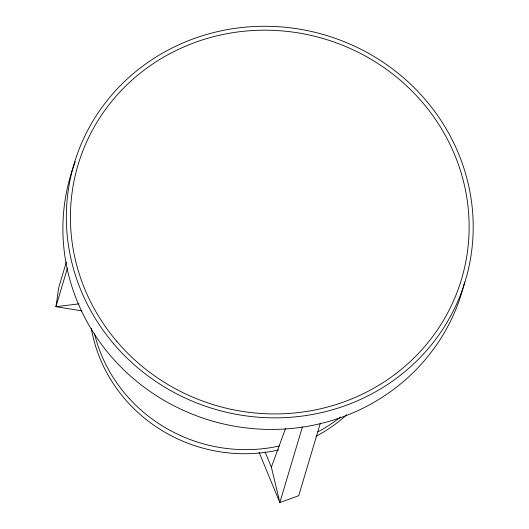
<?xml version="1.0" encoding="UTF-8"?>
<svg xmlns="http://www.w3.org/2000/svg" width="529" height="529" viewBox="0 0 529 529"><rect width="100%" height="100%" fill="white"/><g stroke="black" fill="none" stroke-linecap="round" stroke-linejoin="round"><path stroke-width="0.79" d="M66.317 262.146L58.792 287.392L55.929 306.701L81.929 310.887M67.448 268.044L55.929 306.701L78.874 303.864M302.429 426.81L279.854 502.55L298.726 495.706L320.369 423.121M259.078 452.328L279.854 502.55L271.37 467.12L285.508 428.602M265.082 451.918L271.37 467.12M340.484 417.031A152.147 145.343 16.6 0 1 318.008 431.796M279.319 446.02A152.147 145.343 16.6 0 1 94.519 333.825M346.667 414.796A152.147 145.343 16.6 0 1 316.071 436.26M278.869 449.934A152.147 145.343 16.6 0 1 91.312 328.403M464.627 282.102A204.168 195.036 16.6 0 1 208.558 419.92A204.168 195.036 16.6 0 1 75.277 161.775M116.843 341.423A200.074 191.128 16.6 0 0 456.996 292.484A200.074 191.128 16.6 0 0 235.484 32.282A200.074 191.128 16.6 0 0 116.843 341.423M113.715 343.863A204.168 195.036 16.6 0 0 460.825 293.926A204.168 195.036 16.6 0 0 234.783 28.401A204.168 195.036 16.6 0 0 113.715 343.863"/></g></svg>
